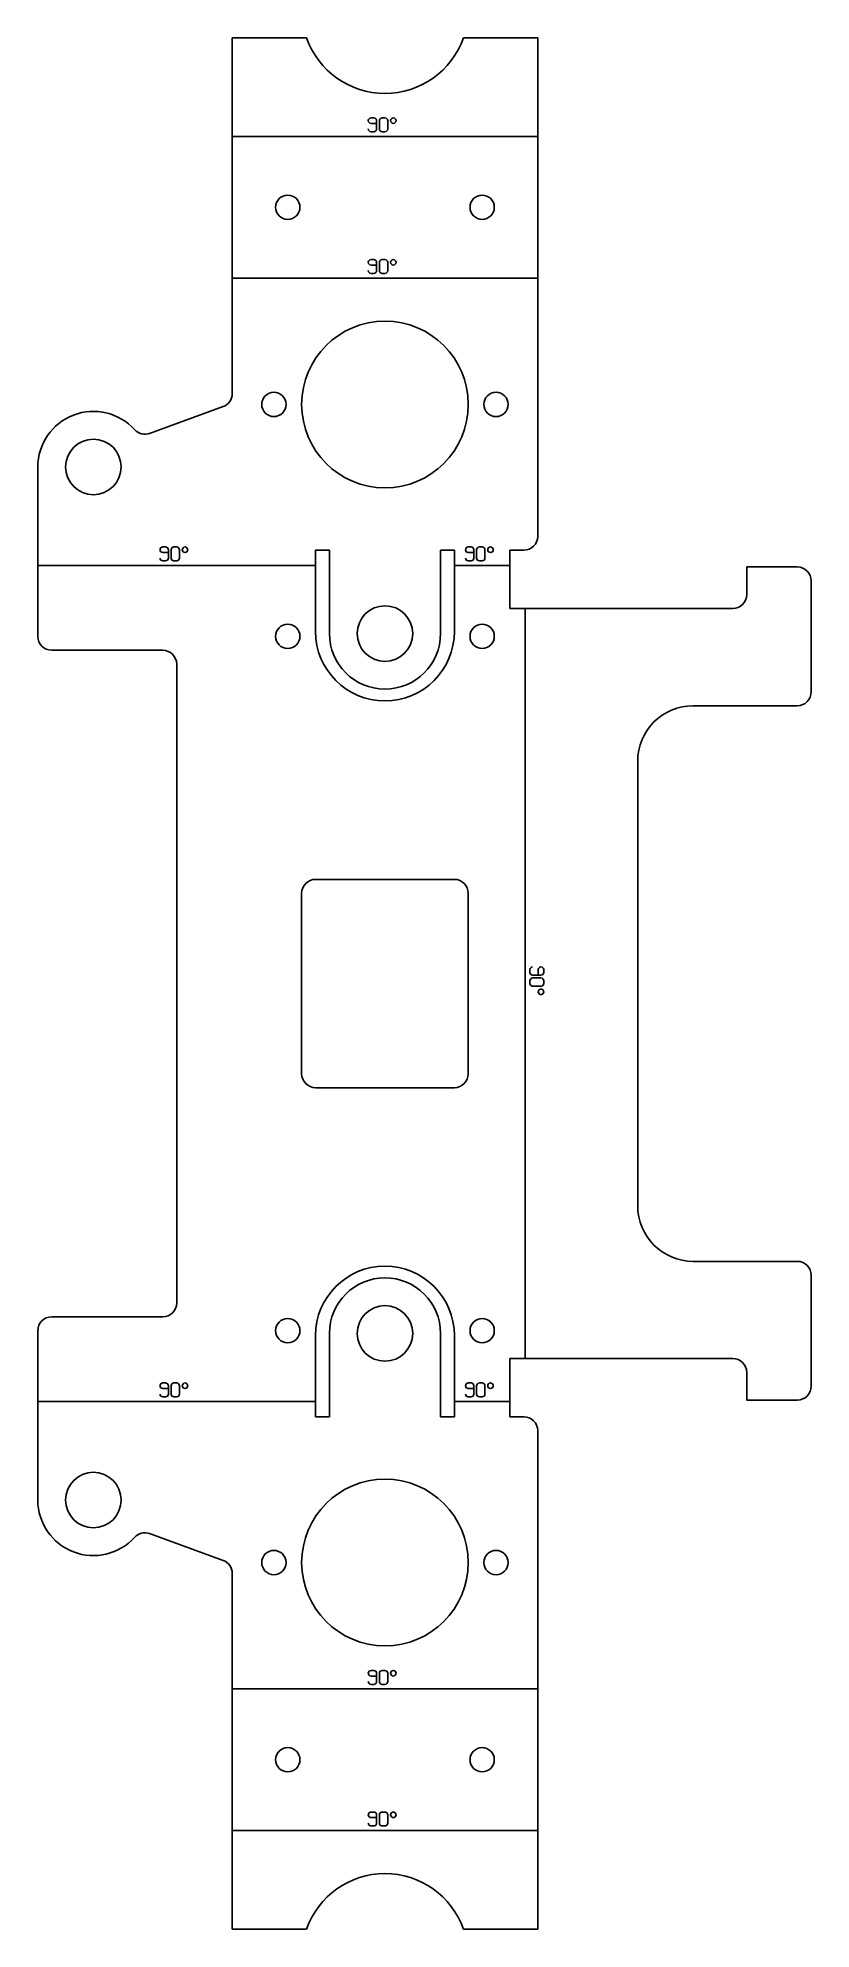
# Model space of a CAD drawing. Header units: millimetres. Extents: x 0 to 111, y 0 to 272.
import ezdxf

# ---------------------------------------------------------------- set-up
doc = ezdxf.new("R2010")
doc.units = ezdxf.units.MM
for name, color, linetype in [('Unfold013_Sketch', 7, 'CONTINUOUS'), ('Unfold013_Sketch_Bend_Labels', 7, 'CONTINUOUS'), ('Unfold013_Sketch_Bends', 7, 'CONTINUOUS'), ('Unfold013_Sketch_Holes', 7, 'CONTINUOUS'), ('Unfold013_Sketch_Internal', 7, 'CONTINUOUS')]:
    doc.layers.add(name, color=color, linetype=linetype)

msp = doc.modelspace()

# ---------------------------------------------------------------- linework, layer by layer
at = {"layer": 'Unfold013_Sketch'}
for p, q in [((38.69, 272.39), (28, 272.39)), ((28, 272.39), (28, 260.39)), ((68, 272.39), (61.31, 272.39)), ((72, 272.39), (68, 272.39)), ((72, 260.39), (72, 272.39)), ((28, 260.39), (28, 255.99)), ((72, 255.99), (72, 260.39)), ((28, 255.99), (28, 239.99)), ((72, 239.99), (72, 255.99)), ((28, 239.99), (28, 235.59)), ((72, 235.59), (72, 239.99)), ((28, 235.59), (28, 221.16)), ((72, 200.59), (72, 235.59)), ((26.68, 219.28), (16.1, 215.42)), ((0, 210.59), (0, 198.59)), ((0, 198.59), (0, 194.19)), ((68, 194.19), (68, 198.59)), ((68, 198.59), (70, 198.59)), ((109.39, 196.18), (102.1, 196.18)), ((102.1, 196.18), (102.1, 192.19)), ((0, 194.19), (0, 186.19)), ((68, 190.19), (68, 194.19)), ((111.39, 178.2), (111.39, 194.18)), ((72.4, 190.19), (68, 190.19)), ((100.1, 190.19), (72.4, 190.19)), ((2, 184.19), (18, 184.19)), ((20, 182.19), (20, 90.19)), ((94.4, 176.2), (109.39, 176.2)), ((86.4, 104.18), (86.4, 168.2)), ((109.39, 96.18), (94.4, 96.18)), ((111.39, 78.2), (111.39, 94.18)), ((18, 88.19), (2, 88.19)), ((0, 86.19), (0, 78.19)), ((68, 78.19), (68, 82.19)), ((68, 82.19), (72.4, 82.19)), ((72.4, 82.19), (100.1, 82.19)), ((102.1, 80.19), (102.1, 76.2)), ((0, 78.19), (0, 73.8)), ((68, 73.8), (68, 78.19)), ((0, 73.8), (0, 61.8)), ((70, 73.8), (68, 73.8)), ((102.1, 76.2), (109.39, 76.2)), ((72, 36.8), (72, 71.8)), ((16.1, 56.97), (26.68, 53.11)), ((28, 51.23), (28, 36.8)), ((28, 36.8), (28, 32.4)), ((72, 32.4), (72, 36.8)), ((28, 32.4), (28, 16.4)), ((72, 16.4), (72, 32.4)), ((28, 16.4), (28, 12)), ((72, 12), (72, 16.4)), ((28, 12), (28, 0)), ((72, 0), (72, 12)), ((28, 0), (38.69, 0)), ((61.31, 0), (68, 0)), ((68, 0), (72, 0))]:
    msp.add_line(p, q, dxfattribs=at)
for centre, radius, start, end in [((50, 276.39), 12, -160.5288, -19.4712), ((26, 221.16), 2, -70, 0), ((8, 210.59), 8, 42.1443, 180), ((15.41, 217.3), 2, -137.8557, -70), ((70, 200.59), 2, -90, 0), ((109.39, 194.18), 2, 0, 90), ((100.1, 192.19), 2, -90, 0), ((2, 186.19), 2, 180, -90), ((18, 182.19), 2, 0, 90), ((109.39, 178.2), 2, -90, 0), ((94.4, 168.2), 8, 90, -180), ((94.4, 104.18), 8, -180, -90), ((109.39, 94.18), 2, 0, 90), ((18, 90.19), 2, -90, 0), ((2, 86.19), 2, 90, 180), ((100.1, 80.19), 2, 0, 90), ((109.39, 78.2), 2, -90, 0), ((70, 71.8), 2, 0, 90), ((8, 61.8), 8, -180, -42.1443), ((15.41, 55.09), 2, 70, 137.8557), ((26, 51.23), 2, 0, 70), ((50, -4), 12, 19.4712, 160.5288)]:
    msp.add_arc(centre, radius, start, end, dxfattribs=at)
at = {"layer": 'Unfold013_Sketch_Bend_Labels'}
for p, q in [((48, 260.86), (48.4, 260.86)), ((48.8, 260.06), (48, 260.06)), ((48.4, 258.86), (48, 258.86)), ((48.8, 260.46), (48.8, 259.26)), ((49.2, 259.26), (49.2, 260.46)), ((49.6, 260.86), (50, 260.86)), ((50, 258.86), (49.6, 258.86)), ((50.4, 260.46), (50.4, 259.26)), ((48, 240.46), (48.4, 240.46)), ((48.8, 240.06), (48.8, 238.86)), ((49.2, 238.86), (49.2, 240.06)), ((49.6, 240.46), (50, 240.46)), ((50.4, 240.06), (50.4, 238.86)), ((48.8, 239.66), (48, 239.66)), ((48.4, 238.46), (48, 238.46)), ((50, 238.46), (49.6, 238.46)), ((18, 199.06), (18.4, 199.06)), ((19.6, 199.06), (20, 199.06)), ((62, 199.06), (62.4, 199.06)), ((63.6, 199.06), (64, 199.06)), ((18.8, 198.26), (18, 198.26)), ((18.4, 197.06), (18, 197.06)), ((18.8, 198.66), (18.8, 197.46)), ((19.2, 197.46), (19.2, 198.66)), ((20, 197.06), (19.6, 197.06)), ((20.4, 198.66), (20.4, 197.46)), ((62.8, 198.26), (62, 198.26)), ((62.4, 197.06), (62, 197.06)), ((62.8, 198.66), (62.8, 197.46)), ((63.2, 197.46), (63.2, 198.66)), ((64, 197.06), (63.6, 197.06)), ((64.4, 198.66), (64.4, 197.46)), ((70.87, 137.79), (70.87, 138.19)), ((70.87, 136.19), (70.87, 136.59)), ((72.47, 137.39), (71.27, 137.39)), ((71.27, 136.99), (72.47, 136.99)), ((72.07, 137.39), (72.07, 138.19)), ((72.87, 138.19), (72.87, 137.79)), ((72.87, 136.59), (72.87, 136.19)), ((72.47, 135.79), (71.27, 135.79)), ((18, 78.66), (18.4, 78.66)), ((18.8, 77.86), (18, 77.86)), ((18.4, 76.66), (18, 76.66)), ((18.8, 78.26), (18.8, 77.06)), ((19.2, 77.06), (19.2, 78.26)), ((19.6, 78.66), (20, 78.66)), ((20, 76.66), (19.6, 76.66)), ((20.4, 78.26), (20.4, 77.06)), ((62, 78.66), (62.4, 78.66)), ((62.8, 77.86), (62, 77.86)), ((62.4, 76.66), (62, 76.66)), ((62.8, 78.26), (62.8, 77.06)), ((63.2, 77.06), (63.2, 78.26)), ((63.6, 78.66), (64, 78.66)), ((64, 76.66), (63.6, 76.66)), ((64.4, 78.26), (64.4, 77.06)), ((48, 37.26), (48.4, 37.26)), ((48.8, 36.46), (48, 36.46)), ((48.8, 36.86), (48.8, 35.66)), ((49.2, 35.66), (49.2, 36.86)), ((49.6, 37.26), (50, 37.26)), ((50.4, 36.86), (50.4, 35.66)), ((48.4, 35.26), (48, 35.26)), ((50, 35.26), (49.6, 35.26)), ((48, 16.87), (48.4, 16.87)), ((48.8, 16.47), (48.8, 15.27)), ((49.2, 15.27), (49.2, 16.47)), ((49.6, 16.87), (50, 16.87)), ((50.4, 16.47), (50.4, 15.27)), ((48.8, 16.07), (48, 16.07)), ((48.4, 14.87), (48, 14.87)), ((50, 14.87), (49.6, 14.87))]:
    msp.add_line(p, q, dxfattribs=at)
for centre in [(51.2, 260.46), (51.2, 240.06), (21.2, 198.66), (65.2, 198.66), (72.47, 134.99), (21.2, 78.26), (65.2, 78.26), (51.2, 36.86), (51.2, 16.47)]:
    msp.add_circle(centre, 0.4, dxfattribs=at)
for centre, start, end in [((48, 260.46), 90, -90), ((48, 259.26), -180, -90), ((48.4, 260.46), 0, 90), ((48.4, 259.26), -90, 0), ((49.6, 260.46), 90, 180), ((49.6, 259.26), -180, -90), ((50, 260.46), 0, 90), ((50, 259.26), -90, 0), ((48, 240.06), 90, -90), ((48.4, 240.06), 0, 90), ((49.6, 240.06), 90, -180), ((50, 240.06), 0, 90), ((48, 238.86), 180, -90), ((48.4, 238.86), -90, 0), ((49.6, 238.86), 180, -90), ((50, 238.86), -90, 0), ((18, 198.66), 90, -90), ((18.4, 198.66), 0, 90), ((19.6, 198.66), 90, -180), ((20, 198.66), 0, 90), ((62, 198.66), 90, -90), ((62.4, 198.66), 0, 90), ((63.6, 198.66), 90, -180), ((64, 198.66), 0, 90), ((18, 197.46), 180, -90), ((18.4, 197.46), -90, 0), ((19.6, 197.46), 180, -90), ((20, 197.46), -90, 0), ((62, 197.46), 180, -90), ((62.4, 197.46), -90, 0), ((63.6, 197.46), 180, -90), ((64, 197.46), -90, 0), ((71.27, 138.19), 90, 180), ((71.27, 137.79), -180, -90), ((71.27, 136.59), 90, 180), ((72.47, 138.19), 0, 180), ((72.47, 137.79), -90, 0), ((72.47, 136.59), 0, 90), ((71.27, 136.19), 180, -90), ((72.47, 136.19), -90, 0), ((18, 78.26), 90, -90), ((18, 77.06), 180, -90), ((18.4, 78.26), 0, 90), ((18.4, 77.06), -90, 0), ((19.6, 78.26), 90, 180), ((19.6, 77.06), 180, -90), ((20, 78.26), 0, 90), ((20, 77.06), -90, 0), ((62, 78.26), 90, -90), ((62, 77.06), 180, -90), ((62.4, 78.26), 0, 90), ((62.4, 77.06), -90, 0), ((63.6, 78.26), 90, 180), ((63.6, 77.06), -180, -90), ((64, 78.26), 0, 90), ((64, 77.06), -90, 0), ((48, 36.86), 90, -90), ((48, 35.66), 180, -90), ((48.4, 36.86), 0, 90), ((48.4, 35.66), -90, 0), ((49.6, 36.86), 90, 180), ((49.6, 35.66), 180, -90), ((50, 36.86), 0, 90), ((50, 35.66), -90, 0), ((48, 16.47), 90, -90), ((48.4, 16.47), 0, 90), ((49.6, 16.47), 90, 180), ((50, 16.47), 0, 90), ((48, 15.27), 180, -90), ((48.4, 15.27), -90, 0), ((49.6, 15.27), 180, -90), ((50, 15.27), -90, 0)]:
    msp.add_arc(centre, 0.4, start, end, dxfattribs=at)
at = {"layer": 'Unfold013_Sketch_Bends'}
for p, q in [((72, 258.19), (28, 258.19)), ((72, 237.79), (28, 237.79)), ((40, 196.39), (0, 196.39)), ((68, 196.39), (60, 196.39)), ((70.2, 82.19), (70.2, 190.19)), ((40, 76), (0, 76)), ((60, 76), (68, 76)), ((28, 34.6), (72, 34.6)), ((28, 14.2), (72, 14.2))]:
    msp.add_line(p, q, dxfattribs=at)
at = {"layer": 'Unfold013_Sketch_Holes'}
for centre, radius in [((36, 247.99), 1.75), ((64, 247.99), 1.75), ((50, 219.59), 12), ((34, 219.59), 1.75), ((66, 219.59), 1.75), ((8, 210.59), 4), ((50, 186.59), 4), ((36, 186.19), 1.75), ((64, 186.19), 1.75), ((36, 86.19), 1.75), ((50, 85.8), 4), ((64, 86.19), 1.75), ((8, 61.8), 4), ((50, 52.8), 12), ((34, 52.8), 1.75), ((66, 52.8), 1.75), ((36, 24.4), 1.75), ((64, 24.4), 1.75)]:
    msp.add_circle(centre, radius, dxfattribs=at)
at = {"layer": 'Unfold013_Sketch_Internal'}
for p, q in [((40, 194.19), (40, 198.59)), ((40, 198.59), (42, 198.59)), ((42, 198.59), (42, 186.59)), ((58, 186.59), (58, 198.59)), ((58, 198.59), (60, 198.59)), ((60, 198.59), (60, 194.19)), ((40, 186.9), (40, 194.19)), ((60, 194.19), (60, 186.9)), ((60, 151.19), (40, 151.19)), ((38, 149.19), (38, 123.19)), ((62, 123.19), (62, 149.19)), ((40, 121.19), (60, 121.19)), ((40, 78.19), (40, 85.48)), ((42, 85.8), (42, 73.8)), ((58, 73.8), (58, 85.8)), ((60, 85.48), (60, 78.19)), ((40, 73.8), (40, 78.19)), ((60, 78.19), (60, 73.8)), ((42, 73.8), (40, 73.8)), ((60, 73.8), (58, 73.8))]:
    msp.add_line(p, q, dxfattribs=at)
for centre, radius, start, end in [((50, 186.9), 10, -180, 0), ((50, 186.59), 8, 180, 0), ((40, 149.19), 2, 90, 180), ((60, 149.19), 2, 0, 90), ((40, 123.19), 2, -180, -90), ((60, 123.19), 2, -90, 0), ((50, 85.48), 10, 0, 180), ((50, 85.8), 8, 0, 180)]:
    msp.add_arc(centre, radius, start, end, dxfattribs=at)

doc.saveas('drawing.dxf')
